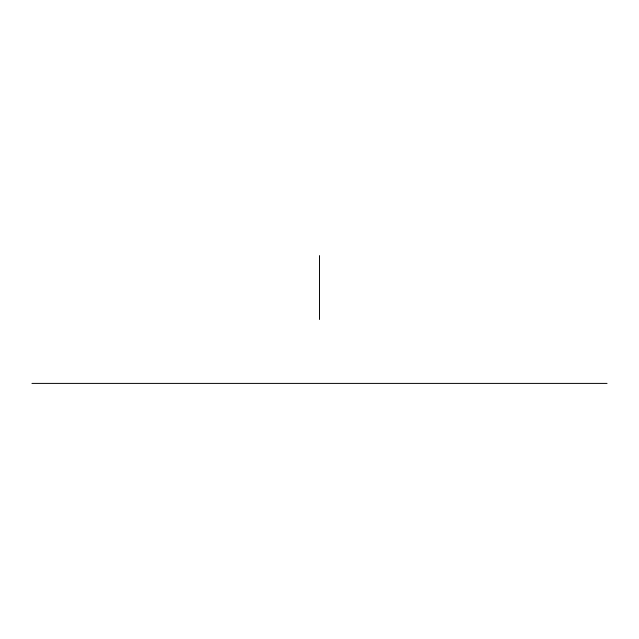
<?xml version="1.0" encoding="UTF-8"?>
<svg xmlns="http://www.w3.org/2000/svg" width="639" height="639" viewBox="0 0 639 639"><rect width="100%" height="100%" fill="white"/><g stroke="black" fill="none" stroke-linecap="round" stroke-linejoin="round"><path stroke-width="0.96" d="M31.95 383.4L607.05 383.4M319.5 255.6L319.5 319.5"/></g></svg>
